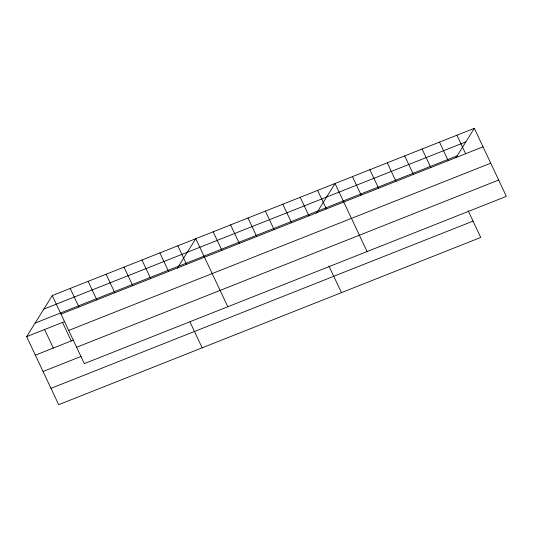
<?xml version="1.0" encoding="UTF-8"?>
<svg xmlns="http://www.w3.org/2000/svg" width="533" height="533" viewBox="0 0 533 533"><rect width="100%" height="100%" fill="white"/><g stroke="black" fill="none" stroke-linecap="round" stroke-linejoin="round"><path stroke-width="0.8" d="M468.214 210.848L480.733 237.445L58.677 404.687L26.65 336.629L52.267 295.555L474.323 128.313L506.35 196.371L84.294 363.613L52.267 295.555M177.396 268.146L195.771 238.691L227.798 306.755M316.675 212.96L335.044 183.499L367.07 251.563M455.948 157.768L474.323 128.313M43.813 309.107L465.869 141.865M35.105 323.071L457.161 155.829M60.989 314.084L483.045 146.841M26.65 336.629L64.766 321.526M68.684 330.433L490.733 163.191M35.371 355.158L73.487 340.054M76.605 347.269L498.661 180.027M43.06 371.501L81.176 356.397M50.988 388.344L473.038 221.102M456.914 135.209L465.635 153.744M439.505 142.111L448.226 160.64M422.096 149.007L430.817 167.542M404.687 155.909L413.401 174.438M387.271 162.805L395.992 181.34M369.862 169.707L378.583 188.236M352.453 176.603L361.174 195.138M317.635 190.401L326.356 208.936M300.226 197.297L308.947 215.832M328.941 266.04L341.453 292.637M282.816 204.199L291.538 222.727M265.407 211.095L274.129 229.63M247.998 217.997L256.719 236.525M230.589 224.893L239.31 243.428M213.18 231.795L221.901 250.323M177.829 245.8L186.55 264.335M159.893 252.909L168.615 271.437M190.008 321.965L202.174 347.829M141.958 260.017L150.679 278.546M124.016 267.12L132.737 285.655M106.08 274.228L114.802 292.764M88.145 281.337L96.866 299.872M70.209 288.446L78.931 306.981M62.528 322.412L71.242 340.94M44.585 329.521L53.307 348.049"/></g></svg>
